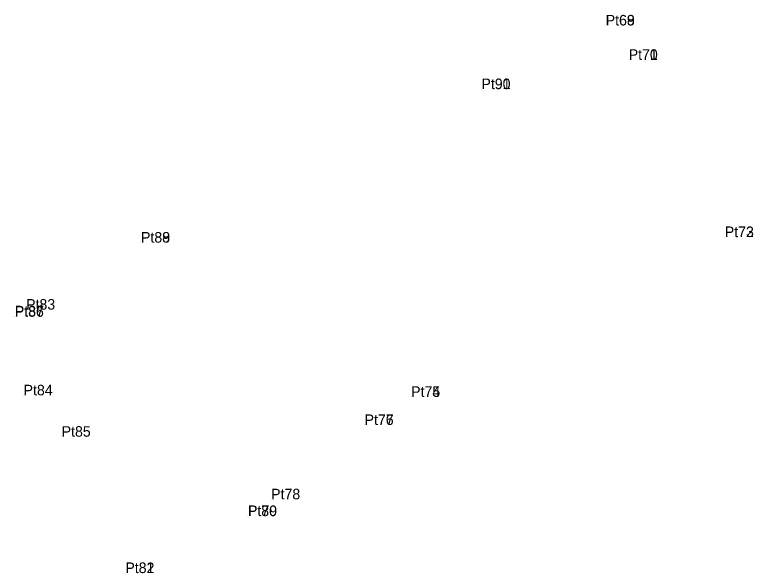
# Model space of a CAD drawing. Extents: x 549210 to 552524, y 1837658 to 1841724.
# Drawn here: x 551067.2 to 551130.1, y 1838528.4 to 1838576 of the extents above; entities that cross this region are included whole.
import ezdxf

# ---------------------------------------------------------------- set-up
doc = ezdxf.new("R2010")
doc.units = 0
doc.layers.add('Level 12', color=7, linetype='Continuous')
doc.layers.add('Level 7', color=7, linetype='Continuous')

msp = doc.modelspace()

# ---------------------------------------------------------------- linework, layer by layer
at = {"layer": 'Level 7'}
for p, q in [((551117.567, 1838575.104), (551117.567, 1838575.104)), ((551117.572, 1838575.104), (551117.572, 1838575.104)), ((551119.529, 1838572.176), (551119.529, 1838572.176)), ((551119.53, 1838572.175), (551119.53, 1838572.175)), ((551106.982, 1838569.68), (551106.982, 1838569.68)), ((551106.984, 1838569.676), (551106.984, 1838569.676)), ((551127.714, 1838557.062), (551127.714, 1838557.062)), ((551127.717, 1838557.071), (551127.717, 1838557.071)), ((551077.973, 1838556.6), (551077.973, 1838556.6)), ((551077.973, 1838556.596), (551077.973, 1838556.596)), ((551068.184, 1838550.885), (551068.184, 1838550.885)), ((551067.218, 1838550.276), (551067.218, 1838550.276)), ((551067.229, 1838550.308), (551067.229, 1838550.308)), ((551067.971, 1838543.577), (551067.971, 1838543.577)), ((551100.992, 1838543.447), (551100.992, 1838543.447)), ((551100.995, 1838543.447), (551100.995, 1838543.447)), ((551097.023, 1838541.051), (551097.023, 1838541.051)), ((551097.028, 1838541.051), (551097.028, 1838541.051)), ((551071.214, 1838540.05), (551071.214, 1838540.05)), ((551089.063, 1838534.713), (551089.063, 1838534.713)), ((551087.082, 1838533.283), (551087.082, 1838533.283)), ((551087.093, 1838533.292), (551087.093, 1838533.292)), ((551076.641, 1838528.428), (551076.641, 1838528.428)), ((551076.642, 1838528.434), (551076.642, 1838528.434))]:
    msp.add_line(p, q, dxfattribs=at)

# ---------------------------------------------------------------- texts
at = {"layer": 'Level 12'}
for s, p in [('Pt68', (551117.567, 1838575.104)), ('Pt69', (551117.572, 1838575.104)), ('Pt70', (551119.529, 1838572.176)), ('Pt71', (551119.53, 1838572.175)), ('Pt90', (551106.982, 1838569.68)), ('Pt91', (551106.984, 1838569.676)), ('Pt72', (551127.714, 1838557.062)), ('Pt73', (551127.717, 1838557.071)), ('Pt89', (551077.973, 1838556.6)), ('Pt88', (551077.973, 1838556.596)), ('Pt83', (551068.184, 1838550.885)), ('Pt86', (551067.218, 1838550.276)), ('Pt87', (551067.229, 1838550.308)), ('Pt84', (551067.971, 1838543.577)), ('Pt75', (551100.992, 1838543.447)), ('Pt74', (551100.995, 1838543.447)), ('Pt76', (551097.023, 1838541.051)), ('Pt77', (551097.028, 1838541.051)), ('Pt85', (551071.214, 1838540.05)), ('Pt78', (551089.063, 1838534.713)), ('Pt80', (551087.082, 1838533.283)), ('Pt79', (551087.093, 1838533.292)), ('Pt82', (551076.641, 1838528.428)), ('Pt81', (551076.642, 1838528.434))]:
    msp.add_text(s, height=0.9, dxfattribs=at).set_placement(p)

doc.saveas('drawing.dxf')
